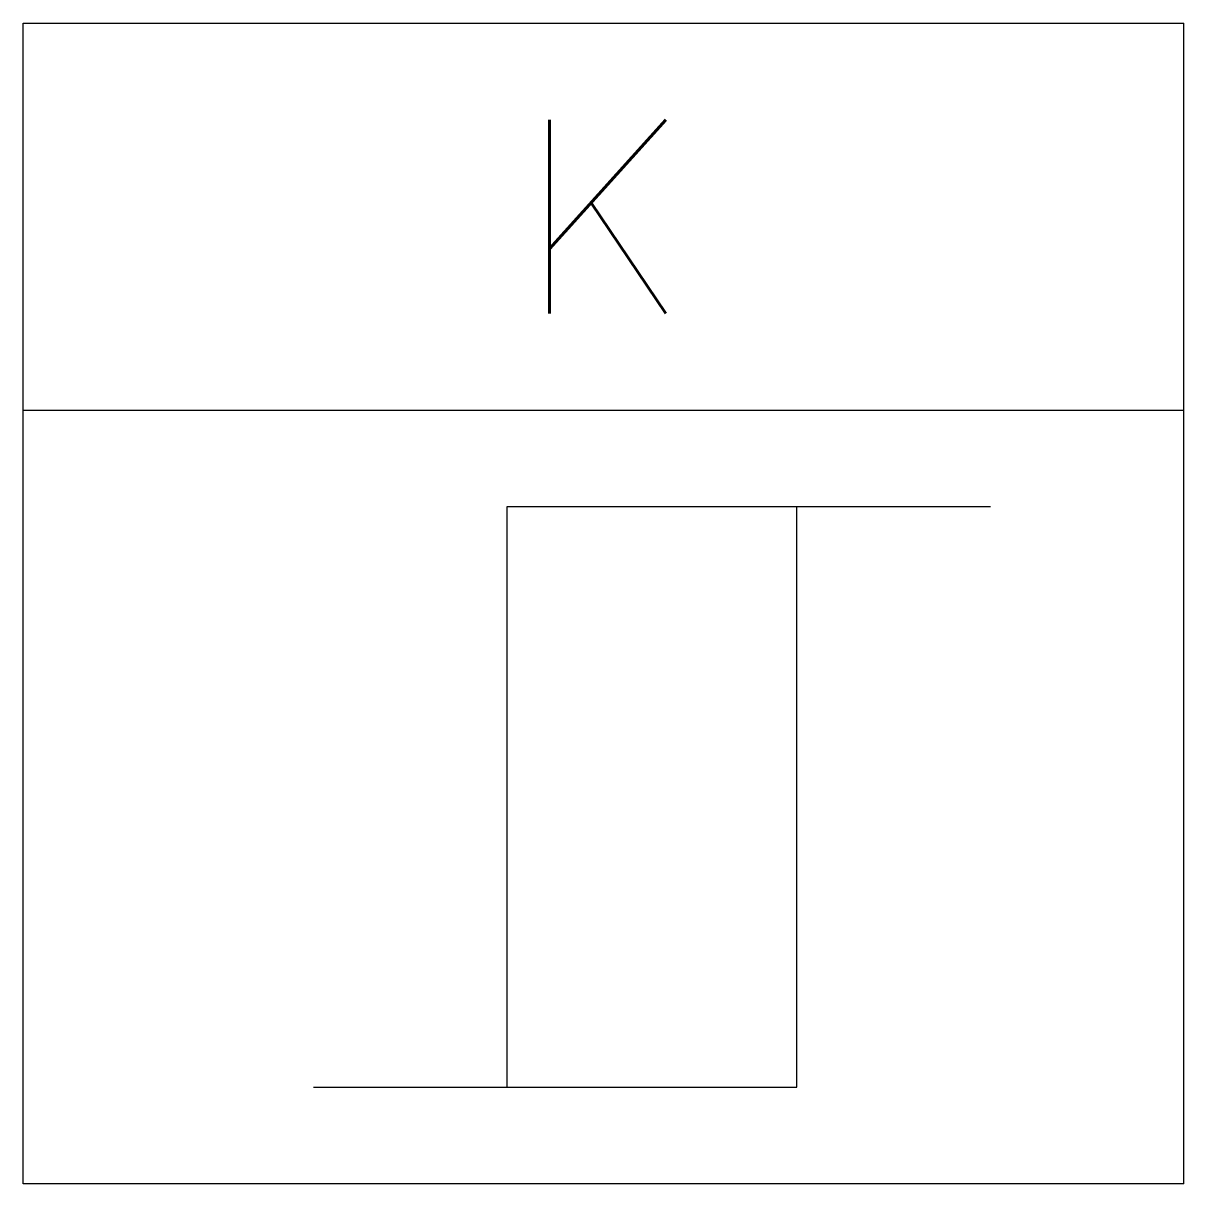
# Model space of a CAD drawing. Extents: x 134 to 146, y 244 to 256.
import ezdxf
from ezdxf.enums import TextEntityAlignment as Align

# ---------------------------------------------------------------- set-up
doc = ezdxf.new("R2010")
doc.units = 0
doc.header["$LTSCALE"] = 5
doc.layers.get('0').update_dxf_attribs({"linetype": 'CONTINUOUS'})
doc.styles.get("Standard").update_dxf_attribs({"font": 'simplex'})

msp = doc.modelspace()

# ---------------------------------------------------------------- linework, layer by layer
at = {"color": 0}
for p, q in [((134, 256), (146, 256)), ((134, 244), (134, 256)), ((146, 244), (146, 256)), ((134, 252), (146, 252)), ((139, 251), (139, 245)), ((144, 251), (139, 251)), ((142, 245), (142, 251)), ((137, 245), (142, 245)), ((146, 244), (134, 244))]:
    msp.add_line(p, q, dxfattribs=at)

# ---------------------------------------------------------------- texts
msp.add_attdef('K', text='K', height=2, dxfattribs=at).set_placement((140, 254), align=Align.MIDDLE_CENTER)

doc.saveas('drawing.dxf')
